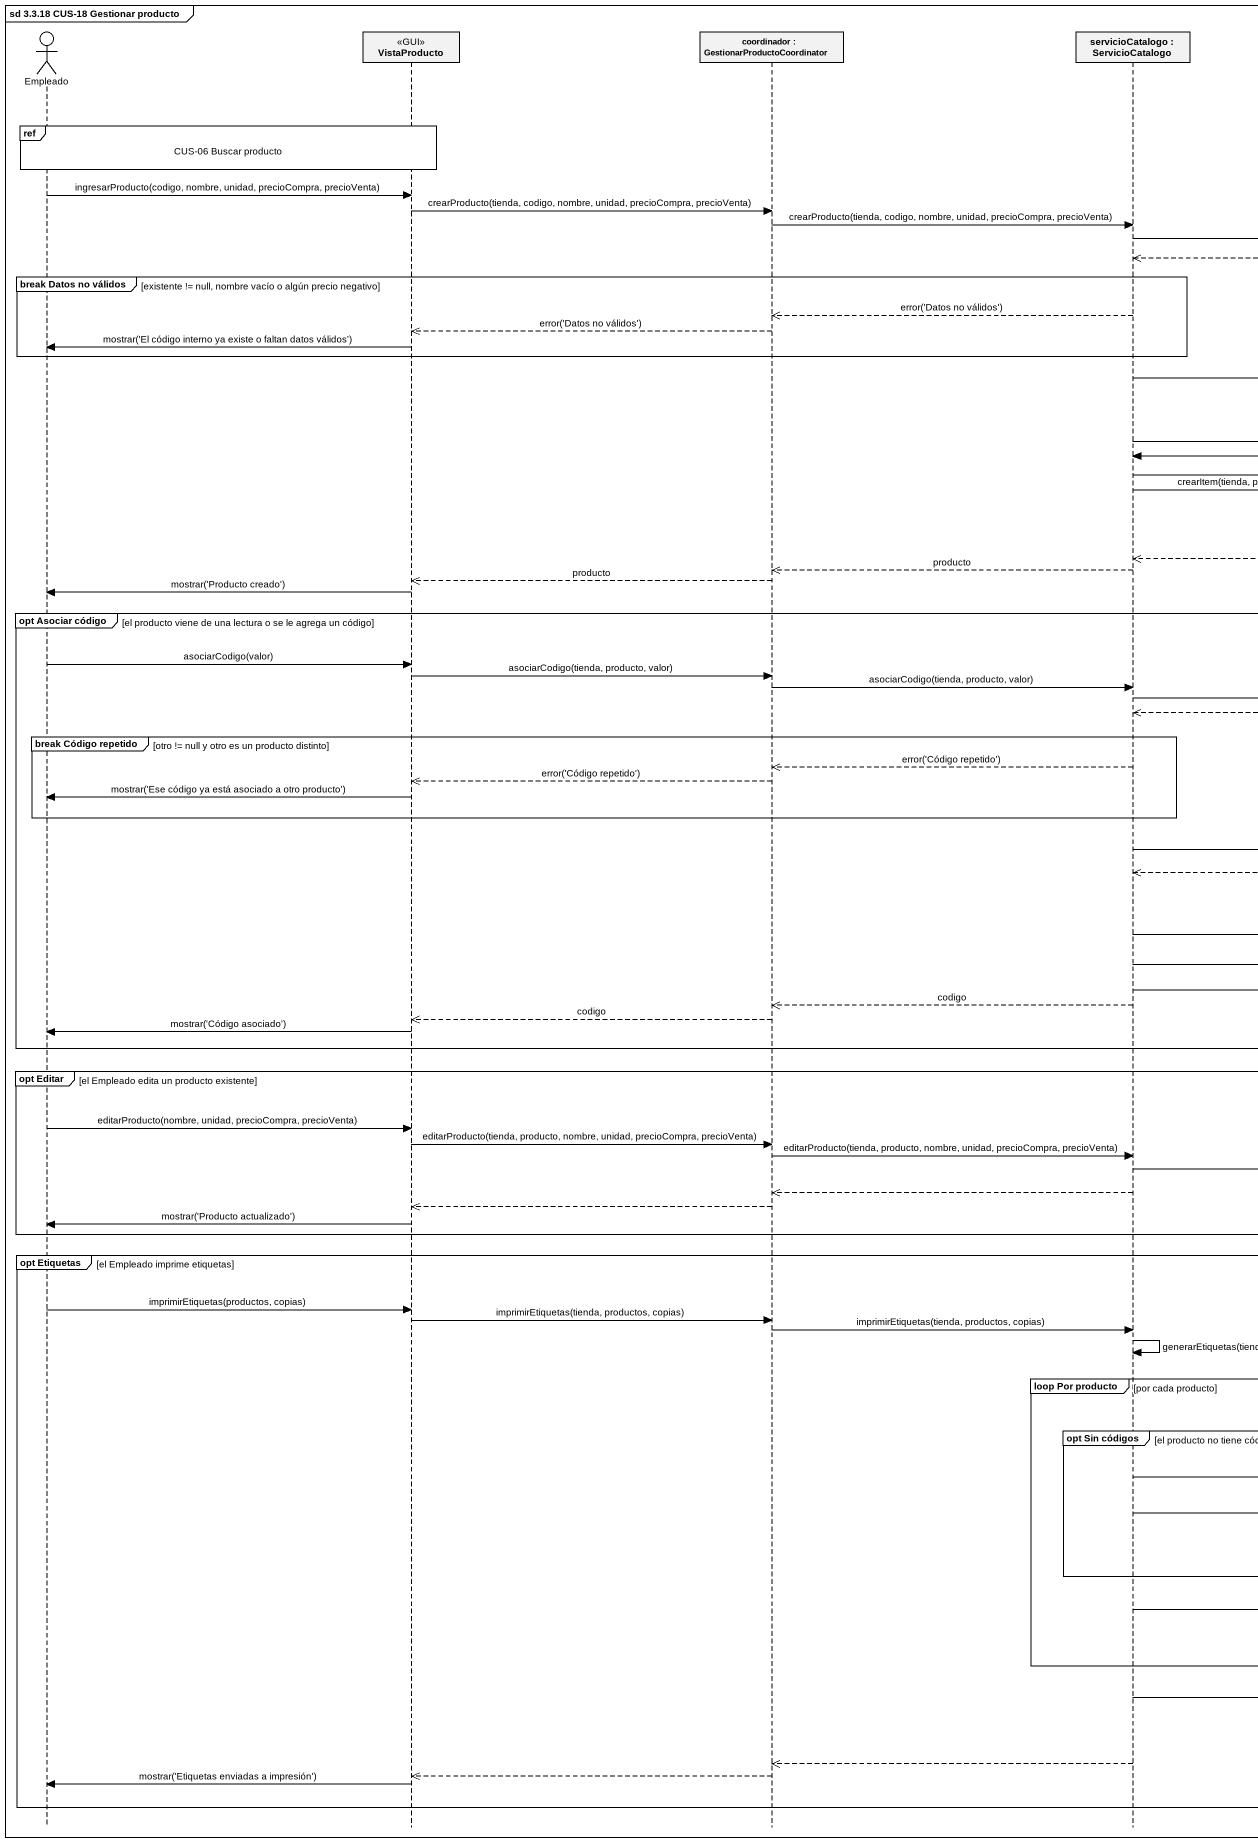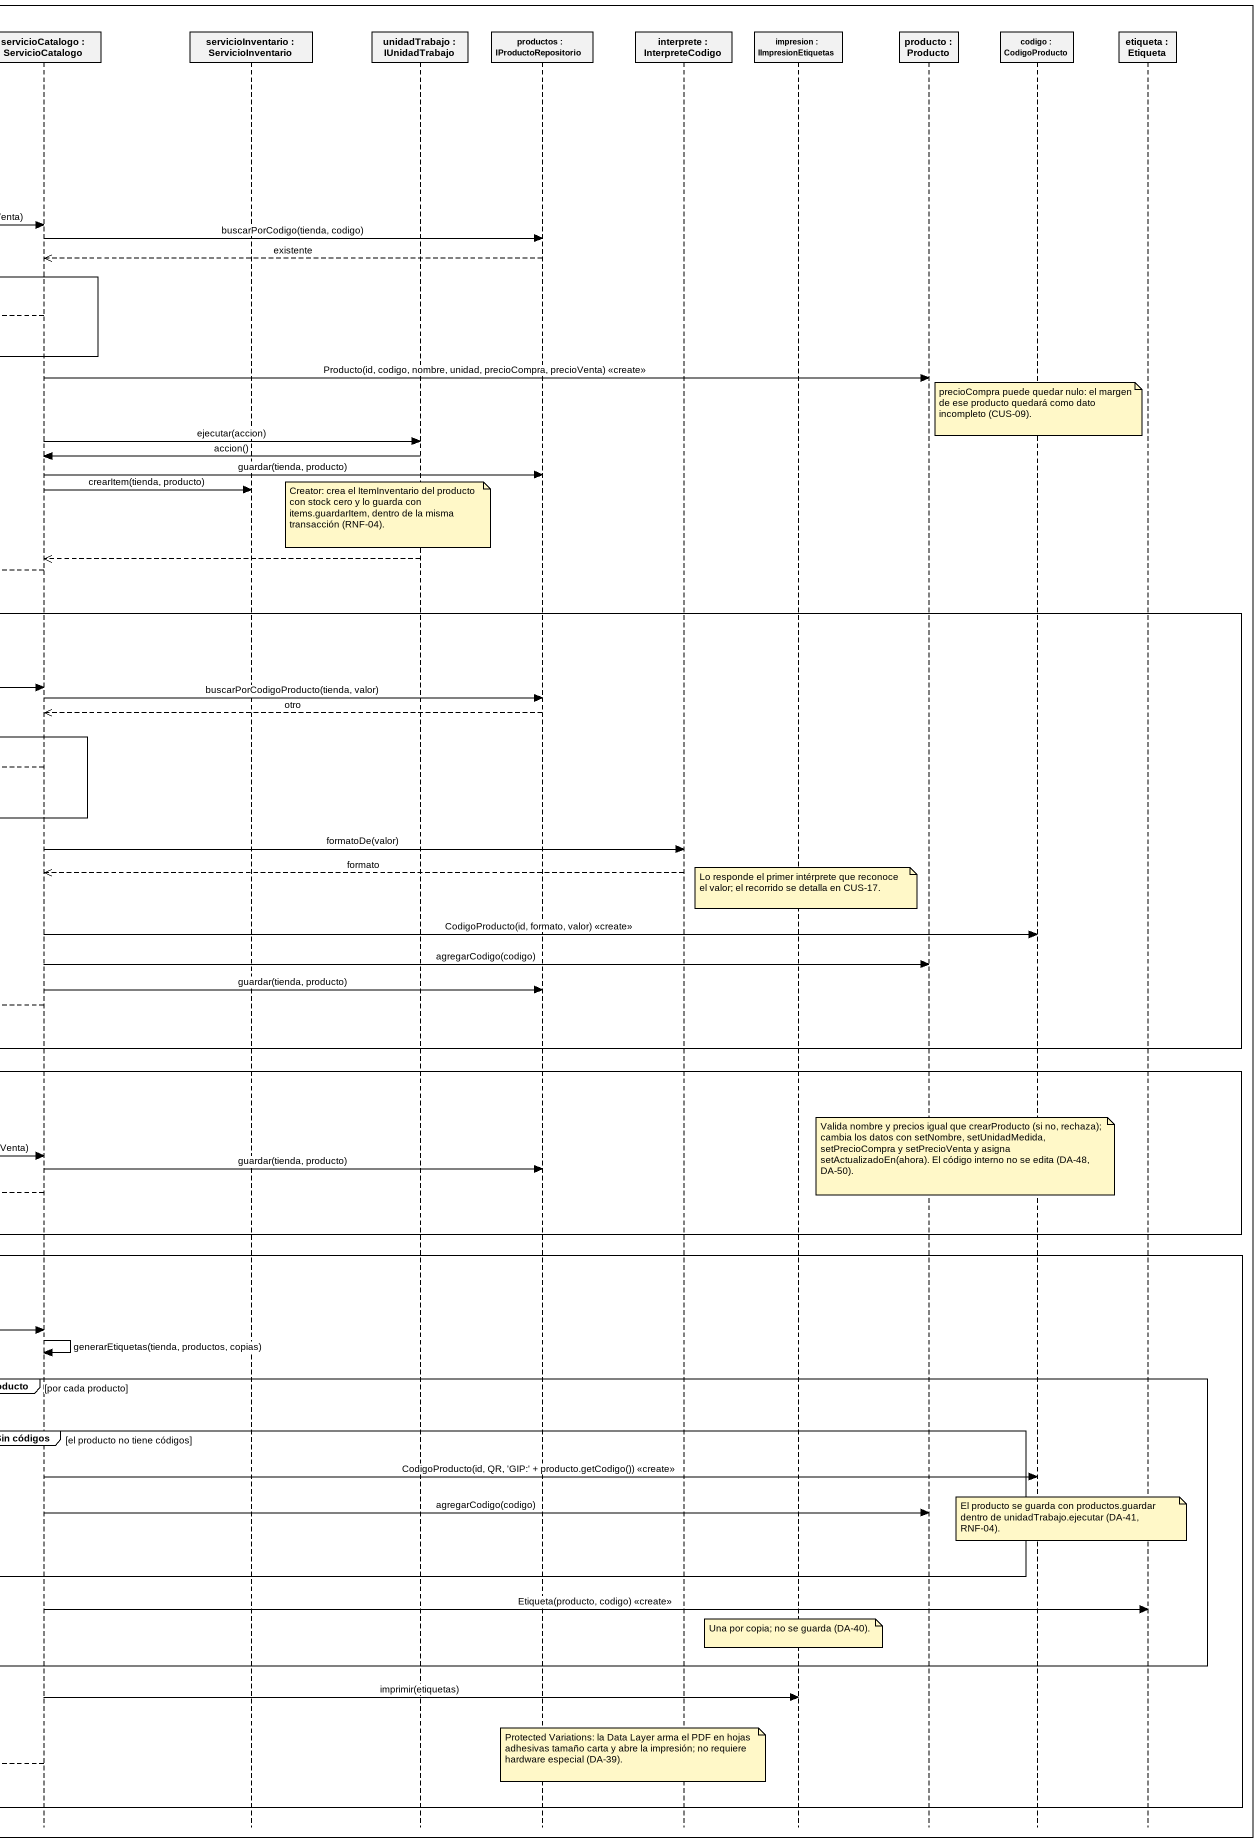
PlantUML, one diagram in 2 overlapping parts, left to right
@startuml
mainframe sd 3.3.18 CUS-18 Gestionar producto
hide footbox
actor Empleado
participant VistaProducto <<GUI>>
participant "coordinador : GestionarProductoCoordinator" as coordinador
participant "servicioCatalogo : ServicioCatalogo" as servicioCatalogo
participant "servicioInventario : ServicioInventario" as servicioInventario
participant "unidadTrabajo : IUnidadTrabajo" as unidadTrabajo
participant "productos : IProductoRepositorio" as productos
participant "interprete : InterpreteCodigo" as interprete
participant "impresion : IImpresionEtiquetas" as impresion
participant "producto : Producto" as producto
participant "codigo : CodigoProducto" as codigo
participant "etiqueta : Etiqueta" as etiqueta

ref over Empleado, VistaProducto : CUS-06 Buscar producto
Empleado -> VistaProducto : ingresarProducto(codigo, nombre, unidad, precioCompra, precioVenta)
VistaProducto -> coordinador : crearProducto(tienda, codigo, nombre, unidad, precioCompra, precioVenta)
coordinador -> servicioCatalogo : crearProducto(tienda, codigo, nombre, unidad, precioCompra, precioVenta)
servicioCatalogo -> productos : buscarPorCodigo(tienda, codigo)
productos -->> servicioCatalogo : existente
group break Datos no válidos [existente != null, nombre vacío o algún precio negativo]
  servicioCatalogo -->> coordinador : error('Datos no válidos')
  coordinador -->> VistaProducto : error('Datos no válidos')
  VistaProducto -> Empleado : mostrar('El código interno ya existe o faltan datos válidos')
end
servicioCatalogo -> producto : Producto(id, codigo, nombre, unidad, precioCompra, precioVenta) <<create>>
note over codigo : precioCompra puede quedar nulo: el margen de ese producto quedará como dato incompleto (CUS-09).
servicioCatalogo -> unidadTrabajo : ejecutar(accion)
unidadTrabajo -> servicioCatalogo : accion()
servicioCatalogo -> productos : guardar(tienda, producto)
servicioCatalogo -> servicioInventario : crearItem(tienda, producto)
note over unidadTrabajo : Creator: crea el ItemInventario del producto con stock cero y lo guarda con items.guardarItem, dentro de la misma transacción (RNF-04).
unidadTrabajo -->> servicioCatalogo
servicioCatalogo -->> coordinador : producto
coordinador -->> VistaProducto : producto
VistaProducto -> Empleado : mostrar('Producto creado')
group opt Asociar código [el producto viene de una lectura o se le agrega un código]
  Empleado -> VistaProducto : asociarCodigo(valor)
  VistaProducto -> coordinador : asociarCodigo(tienda, producto, valor)
  coordinador -> servicioCatalogo : asociarCodigo(tienda, producto, valor)
  servicioCatalogo -> productos : buscarPorCodigoProducto(tienda, valor)
  productos -->> servicioCatalogo : otro
  group break Código repetido [otro != null y otro es un producto distinto]
    servicioCatalogo -->> coordinador : error('Código repetido')
    coordinador -->> VistaProducto : error('Código repetido')
    VistaProducto -> Empleado : mostrar('Ese código ya está asociado a otro producto')
  end
  servicioCatalogo -> interprete : formatoDe(valor)
  interprete -->> servicioCatalogo : formato
  note over impresion : Lo responde el primer intérprete que reconoce el valor; el recorrido se detalla en CUS-17.
  servicioCatalogo -> codigo : CodigoProducto(id, formato, valor) <<create>>
  servicioCatalogo -> producto : agregarCodigo(codigo)
  servicioCatalogo -> productos : guardar(tienda, producto)
  servicioCatalogo -->> coordinador : codigo
  coordinador -->> VistaProducto : codigo
  VistaProducto -> Empleado : mostrar('Código asociado')
end
group opt Editar [el Empleado edita un producto existente]
  Empleado -> VistaProducto : editarProducto(nombre, unidad, precioCompra, precioVenta)
  VistaProducto -> coordinador : editarProducto(tienda, producto, nombre, unidad, precioCompra, precioVenta)
  coordinador -> servicioCatalogo : editarProducto(tienda, producto, nombre, unidad, precioCompra, precioVenta)
  note over producto : Valida nombre y precios igual que crearProducto (si no, rechaza); cambia los datos con setNombre, setUnidadMedida, setPrecioCompra y setPrecioVenta y asigna setActualizadoEn(ahora). El código interno no se edita (DA-48, DA-50).
  servicioCatalogo -> productos : guardar(tienda, producto)
  servicioCatalogo -->> coordinador
  coordinador -->> VistaProducto
  VistaProducto -> Empleado : mostrar('Producto actualizado')
end
group opt Etiquetas [el Empleado imprime etiquetas]
  Empleado -> VistaProducto : imprimirEtiquetas(productos, copias)
  VistaProducto -> coordinador : imprimirEtiquetas(tienda, productos, copias)
  coordinador -> servicioCatalogo : imprimirEtiquetas(tienda, productos, copias)
  servicioCatalogo -> servicioCatalogo : generarEtiquetas(tienda, productos, copias)
  group loop Por producto [por cada producto]
    group opt Sin códigos [el producto no tiene códigos]
      servicioCatalogo -> codigo : CodigoProducto(id, QR, 'GIP:' + producto.getCodigo()) <<create>>
      servicioCatalogo -> producto : agregarCodigo(codigo)
      note over codigo : El producto se guarda con productos.guardar dentro de unidadTrabajo.ejecutar (DA-41, RNF-04).
    end
    servicioCatalogo -> etiqueta : Etiqueta(producto, codigo) <<create>>
    note over impresion : Una por copia; no se guarda (DA-40).
  end
  servicioCatalogo -> impresion : imprimir(etiquetas)
  note over interprete : Protected Variations: la Data Layer arma el PDF en hojas adhesivas tamaño carta y abre la impresión; no requiere hardware especial (DA-39).
  servicioCatalogo -->> coordinador
  coordinador -->> VistaProducto
  VistaProducto -> Empleado : mostrar('Etiquetas enviadas a impresión')
end
@enduml
